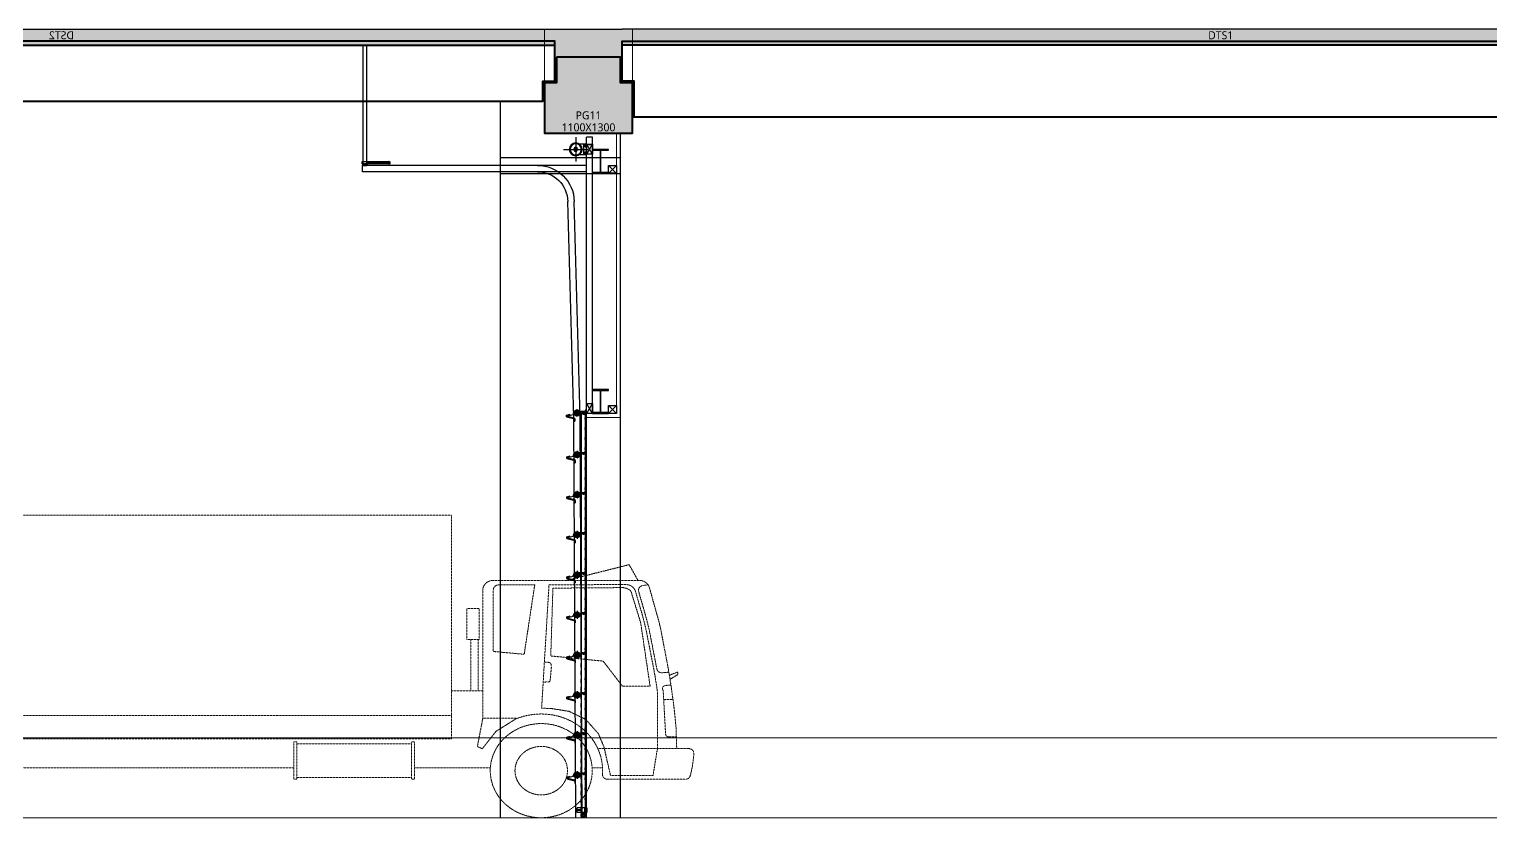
# Model space of a CAD drawing. Header units: millimetres. Extents: x 0 to 420000, y 0 to 297000.
# Drawn here: x 195125 to 213387, y 73450 to 83300 of the extents above; entities that cross this region are included whole.
import ezdxf
from ezdxf.enums import TextEntityAlignment as Align

# ---------------------------------------------------------------- set-up
doc = ezdxf.new("R2010")
doc.units = ezdxf.units.MM
for name, pattern in [('CEN', [62, 60, -1, 0, -1]), ('HID', [2, 1.1, -0.9]), ('HIDDEN', [0.375, 0.25, -0.125])]:
    doc.linetypes.add(name, pattern=pattern)
for name, color, linetype in [('0 그라스울패널', 7, 'Continuous'), ('0-xref', 7, 'Continuous'), ('1', 3, 'Continuous'), ('8', 8, 'Continuous'), ('A-CONC-SOLD', 253, 'CEN'), ('CEN', 1, 'CEN'), ('dim', 7, 'Continuous'), ('PANEL', 9, 'Continuous'), ('WID', 7, 'Continuous'), ('오버헤드 FR', 1, 'Continuous')]:
    doc.layers.add(name, color=color, linetype=linetype)
for name, color, linetype, lineweight in [('A-AXIS-LINE', 1, 'CEN', 15), ('A-CONC-LIN1', 2, 'Continuous', 40), ('A-CONC-LIN2', 7, 'Continuous', 25), ('A-ELEV-LIN2', 7, 'Continuous', 25), ('A-WAXM-PANL', 6, 'Continuous', 20), ('A-XXXX-FIN2', 6, 'Continuous', 20), ('A-XXXX-HATC', 8, 'Continuous', 18), ('A-XXXX-HID', 8, 'HIDDEN', 18), ('A-XXXX-STL', 3, 'Continuous', 25)]:
    doc.layers.add(name, color=color, linetype=linetype, lineweight=lineweight)
doc.layers.add('A-XXXX-NPLT', color=144, linetype='Continuous', lineweight=15, plot=False)
doc.styles.add('맑은고딕', font='')
doc.styles.get('맑은고딕').set_extended_font_data('Malgun Gothic')

# ---------------------------------------------------------------- blocks, each defined once
blk = doc.blocks.new('axis(211208)')
at = {"layer": 'A-AXIS-LINE', "ltscale": 1000}
for p, q in [((4631788.1, -391118.7), (4955413.1, -391118.7)), ((4631788.1, -392118.7), (4955413.1, -392118.7))]:
    blk.add_line(p, q, dxfattribs=at)
blk = doc.blocks.new('*X36')
at = {"color": 0}
for p, q in [((112, 375), (114, 377)), ((112, 375), (114, 377)), ((112, 375), (114, 377)), ((112, 375), (114, 377)), ((112, 375), (114, 377)), ((112, 376), (114, 377)), ((112, 376), (113, 377)), ((112, 376), (113, 377)), ((112, 376), (113, 377)), ((112, 376), (113, 377)), ((112, 376), (113, 377)), ((112, 377), (113, 377)), ((114, 375), (112, 377)), ((114, 375), (112, 377)), ((114, 375), (112, 376)), ((114, 375), (112, 376)), ((114, 375), (112, 376)), ((114, 375), (112, 376)), ((113, 375), (112, 376)), ((113, 375), (112, 376)), ((113, 375), (112, 375)), ((113, 375), (112, 375)), ((113, 375), (112, 375)), ((112, 375), (112, 375)), ((113, 375), (116, 377)), ((113, 375), (115, 377)), ((113, 375), (115, 377)), ((113, 375), (115, 377)), ((113, 375), (115, 377)), ((113, 375), (115, 377)), ((115, 375), (113, 377)), ((115, 375), (113, 377)), ((115, 375), (113, 377)), ((115, 375), (113, 377)), ((115, 375), (113, 377)), ((115, 375), (113, 377)), ((114, 375), (116, 377)), ((114, 375), (116, 377)), ((114, 375), (116, 377)), ((114, 375), (116, 377)), ((114, 375), (116, 377)), ((117, 375), (114, 377)), ((116, 375), (114, 377)), ((116, 375), (114, 377)), ((116, 375), (114, 377)), ((116, 375), (114, 377)), ((116, 375), (114, 377)), ((115, 375), (117, 377)), ((115, 375), (117, 377)), ((115, 375), (117, 377)), ((115, 375), (117, 377)), ((115, 375), (117, 377)), ((115, 375), (117, 377)), ((117, 375), (115, 377)), ((117, 375), (115, 377)), ((117, 375), (115, 377)), ((117, 375), (115, 377)), ((117, 375), (115, 377)), ((116, 375), (119, 377)), ((116, 375), (118, 377)), ((116, 375), (118, 377)), ((116, 375), (118, 377)), ((116, 375), (118, 377)), ((116, 375), (118, 377)), ((118, 375), (116, 377)), ((118, 375), (116, 377)), ((118, 375), (116, 377)), ((118, 375), (116, 377)), ((118, 375), (116, 377)), ((118, 375), (116, 377)), ((117, 375), (119, 377)), ((117, 375), (119, 377)), ((117, 375), (119, 377)), ((117, 375), (119, 377)), ((117, 375), (119, 377)), ((120, 375), (117, 377)), ((119, 375), (117, 377)), ((119, 375), (117, 377)), ((119, 375), (117, 377)), ((119, 375), (117, 377)), ((119, 375), (117, 377)), ((118, 375), (120, 377)), ((118, 375), (120, 377)), ((118, 375), (120, 377)), ((118, 375), (120, 377)), ((118, 375), (120, 377)), ((118, 375), (120, 377)), ((120, 375), (118, 377)), ((120, 375), (118, 377)), ((120, 375), (118, 377)), ((120, 375), (118, 377)), ((120, 375), (118, 377)), ((119, 375), (122, 377)), ((119, 375), (121, 377)), ((119, 375), (121, 377)), ((119, 375), (121, 377)), ((119, 375), (121, 377)), ((119, 375), (121, 377)), ((121, 375), (119, 377)), ((121, 375), (119, 377)), ((121, 375), (119, 377)), ((121, 375), (119, 377)), ((121, 375), (119, 377)), ((121, 375), (119, 377)), ((120, 375), (122, 377)), ((120, 375), (122, 377)), ((120, 375), (122, 377)), ((120, 375), (122, 377)), ((120, 375), (122, 377)), ((123, 375), (120, 377)), ((122, 375), (120, 377)), ((122, 375), (120, 377)), ((122, 375), (120, 377)), ((122, 375), (120, 377)), ((122, 375), (120, 377)), ((121, 375), (123, 377)), ((121, 375), (123, 377)), ((121, 375), (123, 377)), ((121, 375), (123, 377)), ((121, 375), (123, 377)), ((121, 375), (123, 377)), ((123, 375), (121, 377)), ((123, 375), (121, 377)), ((123, 375), (121, 377)), ((123, 375), (121, 377)), ((123, 375), (121, 377)), ((122, 375), (125, 377)), ((122, 375), (124, 377)), ((122, 375), (124, 377)), ((122, 375), (124, 377)), ((122, 375), (124, 377)), ((122, 375), (124, 377)), ((124, 375), (122, 377)), ((124, 375), (122, 377)), ((124, 375), (122, 377)), ((124, 375), (122, 377)), ((124, 375), (122, 377)), ((124, 375), (122, 377)), ((123, 375), (125, 377)), ((123, 375), (125, 377)), ((123, 375), (125, 377)), ((123, 375), (125, 377)), ((123, 375), (125, 377)), ((126, 375), (123, 377)), ((125, 375), (123, 377)), ((125, 375), (123, 377)), ((125, 375), (123, 377)), ((125, 375), (123, 377)), ((125, 375), (123, 377)), ((124, 375), (126, 377)), ((124, 375), (126, 377)), ((124, 375), (126, 377)), ((124, 375), (126, 377)), ((124, 375), (126, 377)), ((124, 375), (126, 377)), ((126, 375), (124, 377)), ((126, 375), (124, 377)), ((126, 375), (124, 377)), ((126, 375), (124, 377)), ((126, 375), (124, 377)), ((125, 375), (127, 377)), ((125, 375), (127, 377)), ((125, 375), (127, 377)), ((125, 375), (127, 377)), ((125, 375), (127, 377)), ((125, 375), (128, 377)), ((127, 375), (125, 377)), ((127, 375), (125, 377)), ((127, 375), (125, 377)), ((127, 375), (125, 377)), ((127, 375), (125, 377)), ((127, 375), (125, 377)), ((126, 375), (128, 377)), ((126, 375), (128, 377)), ((126, 375), (128, 377)), ((126, 375), (128, 377)), ((126, 375), (128, 377)), ((128, 375), (126, 377)), ((128, 375), (126, 377)), ((128, 375), (126, 377)), ((128, 375), (126, 377)), ((128, 375), (126, 377)), ((129, 375), (126, 377)), ((127, 375), (129, 377)), ((127, 375), (129, 377)), ((127, 375), (129, 377)), ((127, 375), (129, 377)), ((127, 375), (129, 377)), ((127, 375), (129, 377)), ((129, 375), (127, 377)), ((129, 375), (127, 377)), ((129, 375), (127, 377)), ((129, 375), (127, 377)), ((129, 375), (127, 377)), ((128, 375), (130, 377)), ((128, 375), (130, 377)), ((128, 375), (130, 377)), ((128, 375), (130, 377)), ((128, 375), (130, 377)), ((130, 375), (128, 377)), ((130, 375), (128, 377)), ((130, 375), (128, 377)), ((130, 375), (128, 377)), ((130, 375), (128, 377)), ((130, 375), (128, 377)), ((129, 375), (131, 377)), ((129, 375), (131, 377)), ((129, 375), (131, 377)), ((129, 375), (131, 377)), ((129, 375), (131, 377)), ((129, 375), (131, 377)), ((131, 375), (129, 377)), ((131, 375), (129, 377)), ((131, 375), (129, 377)), ((131, 375), (129, 377)), ((131, 375), (129, 377)), ((132, 375), (129, 377)), ((130, 375), (132, 377)), ((130, 375), (132, 377)), ((130, 375), (132, 377)), ((130, 375), (132, 377)), ((130, 375), (132, 377)), ((130, 375), (132, 377)), ((132, 375), (130, 377)), ((132, 375), (130, 377)), ((132, 375), (130, 377)), ((132, 375), (130, 377)), ((132, 375), (130, 377)), ((131, 375), (133, 377)), ((131, 375), (133, 377)), ((131, 375), (133, 377)), ((131, 375), (133, 377)), ((131, 375), (133, 377)), ((133, 375), (131, 377)), ((133, 375), (131, 377)), ((133, 375), (131, 377)), ((133, 375), (131, 377)), ((133, 375), (131, 377)), ((133, 375), (131, 377)), ((132, 375), (134, 377)), ((132, 375), (134, 377)), ((132, 375), (134, 377)), ((132, 375), (134, 377)), ((132, 375), (134, 377)), ((132, 375), (134, 377)), ((134, 375), (132, 377)), ((134, 375), (132, 377)), ((134, 375), (132, 377)), ((134, 375), (132, 377)), ((134, 375), (132, 377)), ((135, 375), (132, 377)), ((133, 375), (135, 377)), ((133, 375), (135, 377)), ((133, 375), (135, 377)), ((133, 375), (135, 377)), ((133, 375), (135, 377)), ((133, 375), (135, 377)), ((135, 375), (133, 377)), ((135, 375), (133, 377)), ((135, 375), (133, 377)), ((135, 375), (133, 377)), ((135, 375), (133, 377)), ((134, 375), (136, 377)), ((134, 375), (136, 377)), ((134, 375), (136, 377)), ((134, 375), (136, 377)), ((134, 375), (136, 377)), ((136, 375), (134, 377)), ((136, 375), (134, 377)), ((136, 375), (134, 377)), ((136, 375), (134, 377)), ((136, 375), (134, 377)), ((136, 375), (134, 377)), ((135, 375), (137, 377)), ((135, 375), (137, 377)), ((135, 375), (137, 377)), ((135, 375), (137, 377)), ((137, 375), (135, 377)), ((137, 375), (135, 377)), ((137, 375), (135, 377)), ((137, 375), (135, 377)), ((137, 375), (135, 377)), ((137, 375), (135, 377)), ((135, 375), (137, 376)), ((135, 375), (137, 376)), ((137, 376), (136, 377)), ((137, 376), (136, 377)), ((137, 376), (136, 377)), ((137, 376), (136, 377)), ((137, 376), (136, 377)), ((136, 375), (137, 376)), ((136, 375), (137, 376)), ((136, 375), (137, 376)), ((136, 375), (137, 376)), ((136, 375), (137, 375)), ((136, 375), (137, 375)), ((137, 376), (137, 377)), ((137, 377), (137, 377)), ((137, 375), (137, 375)), ((137, 375), (137, 375))]:
    blk.add_line(p, q, dxfattribs=at)
blk = doc.blocks.new('*X35')
at = {"color": 0}
for p, q in [((587, 375), (589, 377)), ((587, 375), (589, 377)), ((587, 375), (589, 377)), ((587, 375), (589, 377)), ((587, 375), (589, 377)), ((587, 375), (588, 377)), ((587, 375), (588, 377)), ((587, 376), (588, 377)), ((587, 376), (588, 377)), ((587, 376), (588, 377)), ((587, 376), (588, 377)), ((587, 376), (587, 377)), ((587, 377), (587, 377)), ((587, 377), (587, 377)), ((589, 375), (587, 377)), ((589, 375), (587, 377)), ((589, 375), (587, 377)), ((589, 375), (587, 377)), ((589, 375), (587, 377)), ((589, 375), (587, 376)), ((588, 375), (587, 376)), ((588, 375), (587, 376)), ((588, 375), (587, 376)), ((588, 375), (587, 376)), ((588, 375), (587, 375)), ((587, 375), (587, 375)), ((587, 375), (587, 375)), ((587, 375), (587, 375)), ((587, 375), (587, 375)), ((588, 375), (591, 377)), ((588, 375), (590, 377)), ((588, 375), (590, 377)), ((588, 375), (590, 377)), ((588, 375), (590, 377)), ((588, 375), (590, 377)), ((590, 375), (588, 377)), ((590, 375), (588, 377)), ((590, 375), (588, 377)), ((590, 375), (588, 377)), ((590, 375), (588, 377)), ((590, 375), (588, 377)), ((589, 375), (591, 377)), ((589, 375), (591, 377)), ((589, 375), (591, 377)), ((589, 375), (591, 377)), ((589, 375), (591, 377)), ((592, 375), (589, 377)), ((591, 375), (589, 377)), ((591, 375), (589, 377)), ((591, 375), (589, 377)), ((591, 375), (589, 377)), ((591, 375), (589, 377)), ((590, 375), (592, 377)), ((590, 375), (592, 377)), ((590, 375), (592, 377)), ((590, 375), (592, 377)), ((590, 375), (592, 377)), ((590, 375), (592, 377)), ((592, 375), (590, 377)), ((592, 375), (590, 377)), ((592, 375), (590, 377)), ((592, 375), (590, 377)), ((592, 375), (590, 377)), ((591, 375), (594, 377)), ((591, 375), (593, 377)), ((591, 375), (593, 377)), ((591, 375), (593, 377)), ((591, 375), (593, 377)), ((591, 375), (593, 377)), ((593, 375), (591, 377)), ((593, 375), (591, 377)), ((593, 375), (591, 377)), ((593, 375), (591, 377)), ((593, 375), (591, 377)), ((593, 375), (591, 377)), ((592, 375), (594, 377)), ((592, 375), (594, 377)), ((592, 375), (594, 377)), ((592, 375), (594, 377)), ((592, 375), (594, 377)), ((595, 375), (592, 377)), ((594, 375), (592, 377)), ((594, 375), (592, 377)), ((594, 375), (592, 377)), ((594, 375), (592, 377)), ((594, 375), (592, 377)), ((593, 375), (595, 377)), ((593, 375), (595, 377)), ((593, 375), (595, 377)), ((593, 375), (595, 377)), ((593, 375), (595, 377)), ((593, 375), (595, 377)), ((595, 375), (593, 377)), ((595, 375), (593, 377)), ((595, 375), (593, 377)), ((595, 375), (593, 377)), ((595, 375), (593, 377)), ((594, 375), (597, 377)), ((594, 375), (596, 377)), ((594, 375), (596, 377)), ((594, 375), (596, 377)), ((594, 375), (596, 377)), ((594, 375), (596, 377)), ((596, 375), (594, 377)), ((596, 375), (594, 377)), ((596, 375), (594, 377)), ((596, 375), (594, 377)), ((596, 375), (594, 377)), ((596, 375), (594, 377)), ((595, 375), (597, 377)), ((595, 375), (597, 377)), ((595, 375), (597, 377)), ((595, 375), (597, 377)), ((595, 375), (597, 377)), ((598, 375), (595, 377)), ((597, 375), (595, 377)), ((597, 375), (595, 377)), ((597, 375), (595, 377)), ((597, 375), (595, 377)), ((597, 375), (595, 377)), ((596, 375), (598, 377)), ((596, 375), (598, 377)), ((596, 375), (598, 377)), ((596, 375), (598, 377)), ((596, 375), (598, 377)), ((596, 375), (598, 377)), ((598, 375), (596, 377)), ((598, 375), (596, 377)), ((598, 375), (596, 377)), ((598, 375), (596, 377)), ((598, 375), (596, 377)), ((597, 375), (600, 377)), ((597, 375), (599, 377)), ((597, 375), (599, 377)), ((597, 375), (599, 377)), ((597, 375), (599, 377)), ((597, 375), (599, 377)), ((599, 375), (597, 377)), ((599, 375), (597, 377)), ((599, 375), (597, 377)), ((599, 375), (597, 377)), ((599, 375), (597, 377)), ((599, 375), (597, 377)), ((598, 375), (600, 377)), ((598, 375), (600, 377)), ((598, 375), (600, 377)), ((598, 375), (600, 377)), ((598, 375), (600, 377)), ((600, 375), (598, 377)), ((600, 375), (598, 377)), ((600, 375), (598, 377)), ((600, 375), (598, 377)), ((600, 375), (598, 377)), ((601, 375), (598, 377)), ((599, 375), (601, 377)), ((599, 375), (601, 377)), ((599, 375), (601, 377)), ((599, 375), (601, 377)), ((599, 375), (601, 377)), ((599, 375), (601, 377)), ((601, 375), (599, 377)), ((601, 375), (599, 377)), ((601, 375), (599, 377)), ((601, 375), (599, 377)), ((601, 375), (599, 377)), ((600, 375), (602, 377)), ((600, 375), (602, 377)), ((600, 375), (602, 377)), ((600, 375), (602, 377)), ((600, 375), (602, 377)), ((600, 375), (603, 377)), ((602, 375), (600, 377)), ((602, 375), (600, 377)), ((602, 375), (600, 377)), ((602, 375), (600, 377)), ((602, 375), (600, 377)), ((602, 375), (600, 377)), ((601, 375), (603, 377)), ((601, 375), (603, 377)), ((601, 375), (603, 377)), ((601, 375), (603, 377)), ((601, 375), (603, 377)), ((603, 375), (601, 377)), ((603, 375), (601, 377)), ((603, 375), (601, 377)), ((603, 375), (601, 377)), ((603, 375), (601, 377)), ((604, 375), (601, 377)), ((602, 375), (604, 377)), ((602, 375), (604, 377)), ((602, 375), (604, 377)), ((602, 375), (604, 377)), ((602, 375), (604, 377)), ((602, 375), (604, 377)), ((604, 375), (602, 377)), ((604, 375), (602, 377)), ((604, 375), (602, 377)), ((604, 375), (602, 377)), ((604, 375), (602, 377)), ((603, 375), (605, 377)), ((603, 375), (605, 377)), ((603, 375), (605, 377)), ((603, 375), (605, 377)), ((603, 375), (605, 377)), ((605, 375), (603, 377)), ((605, 375), (603, 377)), ((605, 375), (603, 377)), ((605, 375), (603, 377)), ((605, 375), (603, 377)), ((605, 375), (603, 377)), ((604, 375), (606, 377)), ((604, 375), (606, 377)), ((604, 375), (606, 377)), ((604, 375), (606, 377)), ((604, 375), (606, 377)), ((604, 375), (606, 377)), ((606, 375), (604, 377)), ((606, 375), (604, 377)), ((606, 375), (604, 377)), ((606, 375), (604, 377)), ((606, 375), (604, 377)), ((607, 375), (604, 377)), ((605, 375), (607, 377)), ((605, 375), (607, 377)), ((605, 375), (607, 377)), ((605, 375), (607, 377)), ((605, 375), (607, 377)), ((605, 375), (607, 377)), ((607, 375), (605, 377)), ((607, 375), (605, 377)), ((607, 375), (605, 377)), ((607, 375), (605, 377)), ((607, 375), (605, 377)), ((606, 375), (608, 377)), ((606, 375), (608, 377)), ((606, 375), (608, 377)), ((606, 375), (608, 377)), ((606, 375), (608, 377)), ((608, 375), (606, 377)), ((608, 375), (606, 377)), ((608, 375), (606, 377)), ((608, 375), (606, 377)), ((608, 375), (606, 377)), ((608, 375), (606, 377)), ((607, 375), (609, 377)), ((607, 375), (609, 377)), ((607, 375), (609, 377)), ((607, 375), (609, 377)), ((607, 375), (609, 377)), ((607, 375), (609, 377)), ((609, 375), (607, 377)), ((609, 375), (607, 377)), ((609, 375), (607, 377)), ((609, 375), (607, 377)), ((609, 375), (607, 377)), ((610, 375), (607, 377)), ((608, 375), (610, 377)), ((608, 375), (610, 377)), ((608, 375), (610, 377)), ((608, 375), (610, 377)), ((608, 375), (610, 377)), ((608, 375), (610, 377)), ((610, 375), (608, 377)), ((610, 375), (608, 377)), ((610, 375), (608, 377)), ((610, 375), (608, 377)), ((610, 375), (608, 377)), ((609, 375), (611, 377)), ((609, 375), (611, 377)), ((609, 375), (611, 377)), ((609, 375), (611, 377)), ((611, 375), (609, 377)), ((611, 375), (609, 377)), ((611, 375), (609, 377)), ((611, 375), (609, 377)), ((611, 375), (609, 377)), ((611, 375), (609, 377)), ((610, 375), (611, 377)), ((611, 375), (610, 377)), ((611, 375), (610, 377)), ((611, 375), (610, 377)), ((611, 376), (610, 377)), ((611, 376), (610, 377)), ((611, 376), (610, 377)), ((610, 375), (611, 376)), ((610, 375), (611, 376)), ((610, 375), (611, 376)), ((610, 375), (611, 376)), ((610, 375), (611, 376)), ((611, 376), (611, 377)), ((611, 376), (611, 377)), ((611, 376), (611, 377)), ((611, 377), (611, 377)), ((611, 375), (611, 376)), ((611, 375), (611, 375)), ((611, 375), (611, 375)), ((611, 375), (611, 375)), ((611, 375), (611, 375))]:
    blk.add_line(p, q, dxfattribs=at)
blk = doc.blocks.new('OHD-550-S')
at = {"layer": 'A-XXXX-HATC'}
h = blk.add_hatch(dxfattribs=at)
h.set_pattern_fill('ANSI37', color=256, scale=0.1)
h.paths.add_polyline_path([(-8, -10), (-7, -10), (-7, -10, -0.183952), (-18, -10), (-18, -10), (-18, -10), (-18, 0), (-18, 0, -0.183952), (-7, 0), (-8, 0)])
h.paths.add_polyline_path([(-10, -4), (-10, -1, 0.353166), (-10, -1, 0.106822), (-16, -1, 0.353165), (-16, -1), (-16, -4, 0.414214), (-16, -4), (-10, -4, 0.414214)], flags=16)
h.paths.add_polyline_path([(-10, -6), (-16, -6, 0.414214), (-16, -6), (-16, -9, 0.353167), (-16, -9, 0.106822), (-10, -9, 0.353167), (-10, -9), (-10, -6, 0.414214)], flags=16)
h = blk.add_hatch(dxfattribs=at)
h.set_pattern_fill('ANSI37', color=256, scale=0.1)
h.paths.add_polyline_path([(-8, -500), (-7, -500, -0.183952), (-18, -500), (-18, -500), (-18, -490), (-18, -490), (-18, -490, -0.183952), (-7, -490), (-7, -490), (-8, -490)])
h.paths.add_polyline_path([(-10, -496, 0.414214), (-10, -496), (-16, -496, 0.414214), (-16, -496), (-16, -499, 0.353166), (-16, -499, 0.106822), (-10, -499, 0.353167), (-10, -499)], flags=16)
h.paths.add_polyline_path([(-10, -494), (-10, -491, 0.353166), (-10, -491, 0.106822), (-16, -491, 0.353167), (-16, -491), (-16, -494, 0.414214), (-16, -494), (-10, -494, 0.414214)], flags=16)
h = blk.add_hatch(dxfattribs=at)
h.set_pattern_fill('ANSI37', color=256, scale=0.1)
h.paths.add_polyline_path([(-4, -491), (-4, -491), (2, -491, -0.151824), (3, -493, -0.386669), (3, -496, -0.178134), (1, -496, -0.298755), (1, -492, 0.584984), (1, -492), (-2, -492, 0.709673), (-2, -492, -1.396457), (-7, -494), (-7, -494, -0.389014)])
h.paths.add_polyline_path([(2, -496, -0.329487), (2, -492, -0.09197), (3, -493, -0.386814), (2, -496, -0.102245)], flags=16)
for p, q in [((-30, 0), (-30, -51)), ((-30, 0), (-18, 0)), ((-18, -10), (-18, 0)), ((-8, -10), (-8, 0)), ((-8, 0), (2, 0)), ((4, 10), (2, 0)), ((5, 10), (3, -1)), ((4, 10), (20, 10)), ((5, 10), (20, 10)), ((20, 10), (20, -17)), ((20, 10), (20, -17)), ((-30, -51), (-27, -53)), ((-30, -74), (-27, -72)), ((-30, -74), (-30, -176)), ((-30, -176), (-27, -178)), ((-29, -1), (-29, -50)), ((-29, -1), (-18, -1)), ((-29, -50), (-27, -52)), ((-29, -75), (-27, -72)), ((-29, -75), (-29, -175)), ((-29, -175), (-27, -178)), ((-27, -52), (-27, -72)), ((-27, -53), (-27, -72)), ((-27, -178), (-27, -198)), ((-27, -178), (-27, -197)), ((-18, -1), (-18, -10)), ((-18, -10), (-18, -10)), ((-8, -10), (-3, -10)), ((-7, -1), (3, -1)), ((-7, -1), (-7, -10)), ((-7, -10), (-3, -10)), ((-3, -10), (-3, -10)), ((20, -17), (18, -20)), ((18, -64), (18, -20)), ((20, -67), (18, -64)), ((20, -116), (18, -119)), ((18, -119), (18, -163)), ((20, -166), (18, -163)), ((20, -18), (19, -21)), ((19, -21), (19, -63)), ((20, -67), (19, -63)), ((20, -116), (19, -120)), ((19, -162), (19, -120)), ((20, -166), (19, -162)), ((20, -67), (20, -116)), ((20, -67), (20, -116)), ((20, -166), (20, -215)), ((20, -166), (20, -215)), ((-30, -199), (-27, -197)), ((-30, -199), (-30, -301)), ((-30, -301), (-27, -303)), ((-30, -324), (-27, -322)), ((-30, -324), (-30, -426)), ((-29, -200), (-27, -198)), ((-29, -200), (-29, -300)), ((-29, -300), (-27, -302)), ((-29, -325), (-27, -322)), ((-29, -325), (-29, -425)), ((-27, -302), (-27, -322)), ((-27, -303), (-27, -322)), ((20, -215), (18, -218)), ((18, -218), (18, -262)), ((20, -265), (18, -262)), ((20, -314), (18, -317)), ((18, -317), (18, -361)), ((20, -364), (18, -361)), ((20, -215), (19, -219)), ((19, -261), (19, -219)), ((20, -265), (19, -261)), ((20, -314), (19, -318)), ((19, -360), (19, -318)), ((20, -364), (19, -360)), ((20, -265), (20, -314)), ((20, -265), (20, -314)), ((20, -364), (20, -413)), ((20, -364), (20, -413)), ((-30, -426), (-27, -428)), ((-30, -449), (-27, -447)), ((-30, -449), (-30, -500)), ((-30, -500), (-30, -469)), ((-18, -500), (-30, -500)), ((-29, -425), (-27, -428)), ((-29, -450), (-27, -448)), ((-29, -450), (-29, -500)), ((-18, -500), (-29, -500)), ((-27, -428), (-27, -448)), ((-27, -428), (-27, -447)), ((-18, -490), (-18, -500)), ((-18, -500), (-18, -490)), ((-18, -490), (-18, -490)), ((-18, -500), (-18, -500)), ((-8, -500), (-8, -490)), ((-8, -490), (1, -490)), ((-8, -500), (-1, -500)), ((-7, -500), (-7, -490)), ((-7, -490), (1, -490)), ((-7, -500), (-2, -500)), ((-2, -496), (-2, -496)), ((1, -490), (2, -489)), ((1, -490), (2, -490)), ((20, -489), (2, -489)), ((20, -490), (2, -490)), ((20, -413), (18, -416)), ((18, -416), (18, -460)), ((20, -463), (18, -460)), ((20, -413), (19, -417)), ((19, -459), (19, -417)), ((20, -463), (19, -459)), ((20, -489), (20, -463)), ((20, -490), (20, -463))]:
    blk.add_line(p, q)
blk.add_lwpolyline([(0, -495, -0.221108), (-1, -498, -0.414214), (-2, -500)], format="xyb")
for centre, radius, start, end in [((0, -497), 1.9, 112.645, 142.9468), ((1, -498), 3.6, 115.3904, 141.0103), ((0, -495), 0.4, 42.9763, 132.7516), ((-1, -495), 0.25, 22.5673, 154.4616), ((-1, -499), 1, 270, 0), ((-5, -497), 5.15, 334.0173, 25.3584)]:
    blk.add_arc(centre, radius, start, end)
at = {"layer": 'WID'}
for p, q in [((18, 10), (18, -15)), ((-18, -10), (-18, -10)), ((-7, -10), (-7, -10)), ((18, -15), (20, -15)), ((-18, -490), (-18, -490)), ((-7, -490), (-7, -490)), ((-4, -491), (2, -491)), ((-4, -491), (-4, -491)), ((-2, -492), (1, -492)), ((18, -489), (18, -464)), ((18, -464), (20, -464))]:
    blk.add_line(p, q, dxfattribs=at)
for points in [[(-10, -4, 0.414214), (-10, -4), (-10, -1, 0.353163), (-10, -1, 0.106823), (-16, -1, 0.353163), (-16, -1), (-16, -4, 0.414214), (-16, -4)], [(-10, -9, 0.353163), (-10, -9), (-10, -6, 0.414214), (-10, -6), (-16, -6, 0.414214), (-16, -6), (-16, -9, 0.353163), (-16, -9, 0.106823)], [(-10, -491, -0.353163), (-10, -491), (-10, -494, -0.414214), (-10, -494), (-16, -494, -0.414214), (-16, -494), (-16, -491, -0.353163), (-16, -491, -0.106823)], [(-10, -496, -0.414214), (-10, -496), (-10, -499, -0.353163), (-10, -499, -0.106823), (-16, -499, -0.353163), (-16, -499), (-16, -496, -0.414214), (-16, -496)]]:
    blk.add_lwpolyline(points, format="xyb", close=True, dxfattribs=at)
blk.add_lwpolyline([(2, -491, -0.151824), (3, -493, -0.386669), (3, -496, -0.178134), (1, -496, -0.300876), (1, -492)], format="xyb", dxfattribs=at)
for centre, radius, start, end in [((-13, -14), 15.5, 69.1537, 110.8463), ((-13, 4), 15.5, 249.1537, 290.8463), ((-13, -504), 15.5, 69.1537, 110.8463), ((-13, -486), 15.5, 249.1537, 290.8463), ((-4, -494), 2.9, 90.5168, 42.0944), ((-2, -492), 0.1, 90, 221.1373), ((1, -492), 0.25, 335.1637, 90), ((4, -494), 3.11, 143.5272, 216.4728), ((0, -495), 3.6, 43.4913, 62.1162), ((1, -494), 2.14, 315.6901, 44.3099), ((2, -494), 2.3, 258.3241, 281.6759)]:
    blk.add_arc(centre, radius, start, end, dxfattribs=at)
at = {"layer": 'A-XXXX-HATC', "extrusion": (0, 0, -1), "zscale": -1, "rotation": 270}
for name in ['*X36', '*X35']:
    blk.add_blockref(name, (-394, 122), dxfattribs=at)
blk = doc.blocks.new('STOPER')
h = blk.add_hatch()
h.set_pattern_fill('ANSI32', color=4, scale=30, style=0)
h.set_pattern_definition([(45, (-19512.494, -16373.529), (-7.9549513, 7.9549513), []), (45, (-19507.191, -16373.529), (-7.9549513, 7.9549513), [])])
h.paths.add_polyline_path([(-379, 60), (-379, 30), (0, 30), (0, 60)])
for p, q in [((-400, 58), (-400, 32)), ((-390, 68), (-379, 68)), ((-390, 22), (-379, 22)), ((-385, 68), (-385, 22)), ((-385, 60), (-385, 30)), ((-379, 68), (-379, 22)), ((-379, 60), (0, 60)), ((-379, 30), (0, 30)), ((0, 65), (0, 0)), ((0, 65), (5, 65)), ((0, 5), (90, 5)), ((5, 65), (5, 5)), ((5, 60), (85, 60)), ((5, 30), (85, 30)), ((85, 65), (85, 5)), ((85, 65), (90, 65)), ((90, 65), (90, 0)), ((90, 60), (100, 60)), ((90, 30), (100, 30)), ((100, 60), (100, 30)), ((0, 0), (90, 0))]:
    blk.add_line(p, q)
for centre, start, end in [((-390, 58), 90, 180), ((-390, 32), 180, 270)]:
    blk.add_arc(centre, 10, start, end)
blk = doc.blocks.new('11')
for p, q in [((5130, -25176), (5159, -25168)), ((5140, -25181), (5195, -25167)), ((5140, -25181), (5195, -25167)), ((5181, -25163), (5195, -25159)), ((5181, -25163), (5195, -25159)), ((5195, -25159), (5197, -25159)), ((5195, -25159), (5197, -25159)), ((5196, -25161), (5199, -25160)), ((5196, -25161), (5199, -25160)), ((5130, -25190), (5130, -25176)), ((5130, -25176), (5139, -25181)), ((5130, -25190), (5130, -25176)), ((5130, -25176), (5139, -25181)), ((5130, -25190), (5139, -25185)), ((5130, -25190), (5139, -25185)), ((5130, -25190), (5197, -25207)), ((5130, -25190), (5197, -25207)), ((5131, -25176), (5139, -25181)), ((5131, -25176), (5139, -25181)), ((5131, -25190), (5139, -25185)), ((5131, -25190), (5139, -25185)), ((5139, -25184), (5139, -25182)), ((5139, -25184), (5139, -25182)), ((5140, -25185), (5195, -25199)), ((5140, -25185), (5195, -25199)), ((5196, -25205), (5199, -25206)), ((5196, -25205), (5199, -25206))]:
    blk.add_line(p, q)
at = {"color": 7}
for p, q in [((5196, -25167), (5196, -25159)), ((5196, -25167), (5196, -25159)), ((5197, -25159), (5197, -25142)), ((5197, -25159), (5197, -25142)), ((5199, -25160), (5199, -25142)), ((5199, -25160), (5199, -25142)), ((5196, -25199), (5196, -25207)), ((5196, -25199), (5196, -25207)), ((5197, -25207), (5197, -25225)), ((5197, -25207), (5197, -25225)), ((5199, -25206), (5199, -25225)), ((5199, -25206), (5199, -25225))]:
    blk.add_line(p, q, dxfattribs=at)
at = {"color": 7, "linetype": 'CEN'}
for p, q in [((5197, -25142), (5199, -25142)), ((5197, -25142), (5199, -25142)), ((5197, -25225), (5199, -25225)), ((5197, -25225), (5199, -25225))]:
    blk.add_line(p, q, dxfattribs=at)
for centre, radius, start, end in [((5195, -25167), 0.429, 284.3728, 0), ((5195, -25167), 0.429, 284.3728, 0), ((5199, -25160), 0.429, 284.3728, 0), ((5199, -25160), 0.429, 284.3728, 0), ((5140, -25181), 0.858, 236.0662, 284.3728), ((5138, -25182), 0.858, 0, 56.0662), ((5140, -25181), 0.858, 236.0662, 284.3728), ((5138, -25182), 0.858, 0, 56.0662), ((5138, -25184), 0.858, 303.9338, 0), ((5195, -25199), 0.429, 0, 75.6272), ((5195, -25199), 0.429, 0, 75.6272), ((5199, -25206), 0.429, 0, 75.6272), ((5199, -25206), 0.429, 0, 75.6272)]:
    blk.add_arc(centre, radius, start, end)
at = {"color": 7}
for centre, start, end in [((5197, -25142), 90, 180), ((5197, -25142), 90, 180), ((5199, -25142), 0, 90), ((5199, -25142), 0, 90), ((5197, -25225), 180, 270), ((5197, -25225), 180, 270), ((5199, -25225), 270, 0), ((5199, -25225), 270, 0)]:
    blk.add_arc(centre, 0.429, start, end, dxfattribs=at)
blk = doc.blocks.new('roll')
at = {"color": 1}
for p, q in [((-13, 0), (13, 0)), ((-13, 0), (13, 0)), ((0, -14), (0, 15)), ((0, -14), (0, 15)), ((17, 14), (17, -18)), ((17, 14), (17, -18))]:
    blk.add_line(p, q, dxfattribs=at)
for p, q in [((8, -4), (28, 1)), ((8, -4), (28, 1)), ((9, -2), (26, 2)), ((9, -2), (26, 2)), ((25, 0), (27, 5)), ((25, 0), (27, 5)), ((27, 5), (28, 5)), ((27, 5), (28, 5)), ((28, 1), (28, 5)), ((28, 1), (28, 5)), ((-21, -14), (8, -6)), ((0, -5), (8, -4)), ((0, -5), (8, -4)), ((5, -3), (7, -3)), ((5, -3), (7, -3)), ((7, -4), (8, -4)), ((7, -4), (8, -4)), ((8, -14), (29, -8)), ((8, -14), (29, -8)), ((9, -4), (9, -2)), ((9, -4), (9, -2)), ((13, -15), (21, -13)), ((13, -13), (13, -15)), ((13, -15), (21, -13)), ((13, -13), (13, -15)), ((21, -11), (21, -13)), ((21, -11), (21, -13))]:
    blk.add_line(p, q)
at = {"color": 7}
for p, q in [((29, -8), (29, 1)), ((29, -8), (29, 1)), ((8, -13), (8, -4)), ((8, -13), (8, -4))]:
    blk.add_line(p, q, dxfattribs=at)
at = {"color": 1, "linetype": 'HID'}
for p, q in [((13, -13), (13, -3)), ((13, -13), (13, -3)), ((21, -11), (21, -1)), ((21, -11), (21, -1))]:
    blk.add_line(p, q, dxfattribs=at)
at = {"color": 2}
for p, q in [((13, -13), (21, -11)), ((13, -13), (21, -11)), ((21, -12), (13, -13)), ((13, -14), (21, -12)), ((21, -12), (13, -14)), ((13, -14), (21, -12)), ((21, -12), (13, -13)), ((13, -14), (21, -12)), ((21, -12), (13, -14)), ((13, -14), (21, -12)), ((21, -13), (13, -14)), ((13, -15), (21, -13)), ((21, -13), (13, -14)), ((13, -15), (21, -13))]:
    blk.add_line(p, q, dxfattribs=at)
at = {"color": 7}
for radius in [25.1, 20.8]:
    blk.add_circle((0, 0), radius, dxfattribs=at)
at = {"color": 4}
for radius in [13.9, 12.3, 10.1]:
    blk.add_circle((0, 0), radius, dxfattribs=at)
at = {"color": 6}
blk.add_circle((0, 0), 9.46, dxfattribs=at)
for radius in [4.65, 4.22]:
    blk.add_circle((0, 0), radius)
for centre, radius, start, end in [((0, 0), 7.95, 340.8102, 284.4178), ((0, 0), 7.95, 340.8102, 284.4178), ((0, 0), 5.36, 330.9972, 287.7667), ((0, 0), 5.36, 330.9972, 287.7667), ((20, -10), 13.9, 65.9115, 142.8341), ((20, -10), 13.9, 65.9115, 142.8341), ((27, 5), 0.429, 104.3728, 156.8165), ((27, 5), 0.429, 104.3728, 156.8165), ((28, 5), 0.429, 1.2762, 104.3728), ((28, 5), 0.429, 1.2762, 104.3728), ((29, 1), 0.429, 0, 104.3728), ((29, 1), 0.429, 0, 104.3728), ((-13, -22), 0.858, 303.9338, 0), ((-12, -24), 0.858, 75.6272, 123.9338), ((-12, -24), 0.858, 75.6272, 123.9338), ((8, -13), 0.429, 180, 284.3728), ((8, -13), 0.429, 180, 284.3728), ((13, -15), 0.429, 180, 284.3728), ((13, -15), 0.429, 180, 284.3728), ((20, -13), 0.429, 284.3728, 0), ((20, -13), 0.429, 284.3728, 0), ((29, -8), 0.429, 284.3728, 0), ((29, -8), 0.429, 284.3728, 0)]:
    blk.add_arc(centre, radius, start, end)
at = {"layer": 'CEN'}
for p, q in [((32, 0), (-32, 0)), ((0, 32), (0, -32))]:
    blk.add_line(p, q, dxfattribs=at)
blk = doc.blocks.new('ohd-2')
at = {"ltscale": 0.002}
h = blk.add_hatch(dxfattribs=at)
h.set_pattern_fill('NET3', color=256, scale=0.3)
h.set_pattern_definition([(0, (-21233041.9943, 50837933.00515), (0, 0.9525), []), (60, (-21233041.9943, 50837933.00515), (-0.824889197105, 0.47625), []), (120, (-21233041.9943, 50837933.00515), (-0.824889197105, -0.47625), [])])
edge = h.paths.add_edge_path()
edge.add_arc((204, 28), 62.1, 350.4373, 374.702, ccw=False)
edge.add_arc((245, 21), 20.3, 260.3533, 350.7502, ccw=False)
edge.add_arc((238, 21), 20.3, 189.2498, 279.6467, ccw=False)
edge.add_arc((280, 28), 62.1, 165.298, 189.5627, ccw=False)
edge.add_arc((220, 45), 1.97, -70.7604, 250.7604, ccw=False)
edge.add_arc((281, 28), 62.1, 525.298, 549.5627)
edge.add_arc((238, 20), 18.2, 187.1707, 283.0546)
edge.add_arc((246, 20), 18.2, 256.9454, 352.8293)
edge.add_arc((203, 28), 62.1, 350.4373, 374.702)
edge.add_arc((263, 45), 1.97, -70.7665, 250.7665, ccw=False)
for points in [[(223, 9, 1), (221, 9, 1)], [(231, 2, 1), (229, 2, 1)], [(243, 1, 1), (241, 1, 1)], [(255, 2, 1), (253, 2, 1)], [(263, 9, 1), (261, 9, 1)]]:
    blk.add_hatch(color=256).paths.add_polyline_path(points)
h = blk.add_hatch(color=256)
h.paths.add_polyline_path([(248, 38, -0.243804), (248, 37, -1), (245, 37, -0.483525), (247, 39, 0.537661), (227, 25, 1), (256, 25, 0.289805)])
h.paths.add_polyline_path([(253, 25, -1), (230, 25, -1)], flags=16)
at = {"ltscale": 0.3}
h = blk.add_hatch(color=256, dxfattribs=at)
h.paths.add_polyline_path([(239, 49), (239, 49, -0.183952), (228, 49), (229, 49), (229, 59), (228, 59), (228, 60, -0.183952), (239, 60), (239, 59), (239, 59)])
h.paths.add_polyline_path([(237, 53, 0.414214), (237, 54), (231, 54, 0.414214), (231, 53), (231, 51, 0.353166), (231, 51, 0.106822), (237, 51, 0.353167), (237, 51)], flags=16)
h.paths.add_polyline_path([(237, 56), (237, 58, 0.353166), (237, 58, 0.106822), (231, 58, 0.353167), (231, 58), (231, 56, 0.414214), (231, 56), (237, 56, 0.414214)], flags=16)
h = blk.add_hatch(color=256, dxfattribs=at)
h.paths.add_polyline_path([(242, 58), (243, 58), (248, 58, -0.151824), (250, 57, -0.386669), (250, 53, -0.178134), (248, 53, -0.298755), (247, 57, 0.584984), (247, 57), (245, 57, 0.709673), (244, 57, -1.396457), (239, 55), (239, 56, -0.389014)])
h.paths.add_polyline_path([(248, 53, -0.329487), (248, 57, -0.09197), (249, 56, -0.386814), (249, 53, -0.102245)], flags=16)
at = {"layer": 'dim'}
h = blk.add_hatch(color=256, dxfattribs=at)
h.paths.add_polyline_path([(221, 5077, -0.060025), (203, 5107, -0.057982), (199, 5122), (198, 5119, 0.045745), (203, 5105, 0.056845), (220, 5077, 5.899951)])
h.paths.add_polyline_path([(197, 5123, 0.013746), (198, 5119), (199, 5122, -0.005891), (198, 5124), (199, 5130), (198, 5131), (198, 5132), (198, 5132), (198, 5130), (198, 5129)])
h.paths.add_polyline_path([(199, 5130), (199, 5132), (198, 5132), (198, 5131)], flags=16)
for p, q in [((-171, 8054), (-79, 8146)), ((-79, 8054), (-171, 8146)), ((-171, 5054), (-79, 5146)), ((-79, 5054), (-171, 5146)), ((197, 125), (197, 65)), ((197, 125), (317, 125)), ((197, 65), (317, 65)), ((216, 65), (216, 125)), ((222, 65), (222, 125)), ((228, 50), (228, 59)), ((229, 59), (229, 49)), ((229, 50), (229, 59)), ((229, 59), (229, 50)), ((229, 59), (229, 50)), ((229, 50), (229, 59)), ((229, 51), (229, 57)), ((239, 49), (239, 59)), ((239, 51), (239, 57)), ((276, 99), (311, 99)), ((276, 91), (311, 91)), ((317, 65), (317, 125))]:
    blk.add_line(p, q)
at = {"color": 4, "linetype": 'Continuous'}
for p, q in [((216, 73), (216, 43)), ((219, 43), (216, 43)), ((262, 43), (222, 43)), ((260, 44), (224, 44)), ((268, 43), (265, 43)), ((265, 43), (268, 43)), ((268, 73), (268, 43))]:
    blk.add_line(p, q, dxfattribs=at)
at = {"color": 4}
for p, q in [((219, 43), (219, 43)), ((222, 43), (222, 43)), ((262, 43), (262, 43)), ((265, 43), (265, 43))]:
    blk.add_line(p, q, dxfattribs=at)
at = {"color": 2}
blk.add_lwpolyline([(294, 8420), (240, 8420, 0.267949), (239, 8420, -0.57735), (239, 8420, 0.267949), (238, 8420), (205, 8420, 0.414214), (200, 8415), (200, 8285, 0.414214), (205, 8280), (238, 8280, 0.267949), (239, 8280, -0.57735), (239, 8280, 0.267949), (240, 8280), (294, 8280)], format="xyb", dxfattribs=at)
for points in [[(209, 8385), (209, 8405, -1), (219, 8405), (219, 8385, -1)], [(209, 8295, 1), (219, 8295), (219, 8315, 1), (209, 8315)], [(223, 5077, -2.775129), (218, 5078), (218, 5079), (215, 5079), (215, 5029), (217, 5029), (217, 5049), (225, 5049), (225, 5051), (217, 5051), (217, 5059), (267, 5059), (267, 5029), (269, 5029), (269, 5079), (265, 5079), (265, 5077), (266, 5077, -2.44949), (261, 5077), (261, 5077), (261, 5079), (222, 5079), (222, 5077)], [(267, 5071, -0.813815), (258, 5077), (225, 5077, -0.813815), (217, 5071), (217, 5061), (267, 5061)]]:
    blk.add_lwpolyline(points, format="xyb", close=True, dxfattribs=at)
blk.add_lwpolyline([(239, 8420), (239, 8280)], dxfattribs=at)
for centre, radius in [((334, 8350), 80.7), ((334, 8350), 70.7), ((205, 110, -23), 3), ((205, 80, -23), 3), ((222, 9, -23), 1.17), ((241, 25, -23), 14.3), ((230, 2, -23), 1.17), ((241, 25, -23), 11.3), ((254, 2, -23), 1.17), ((262, 9, -23), 1.17)]:
    blk.add_circle(centre, radius)
at = {"color": 2, "linetype": 'HID', "ltscale": 0.1}
blk.add_circle((334, 8350), 25, dxfattribs=at)
at = {"linetype": 'HID', "ltscale": 0.1}
blk.add_circle((334, 8350), 15, dxfattribs=at)
at = {"color": 4}
for centre, radius, start, end in [((220, 46, -23), 3.73, 341.4275, 152.4494), ((220, 45, -23), 2.6, 304.8323, 238.3442), ((220, 45, -23), 1.97, 289.2396, 250.7604), ((280, 28, -23), 62.1, 165.298, 189.5627), ((238, 21, -23), 20.3, 189.2498, 279.6467), ((281, 28, -23), 62.1, 165.298, 189.5627), ((238, 20, -23), 18.2, 187.1707, 283.0546), ((246, 20, -23), 18.2, 256.9454, 352.8293), ((245, 21, -23), 20.3, 260.3533, 350.7502), ((264, 46, -23), 3.73, 27.5506, 198.5725), ((263, 45, -23), 2.6, 301.6558, 235.1677), ((263, 45, -23), 1.97, 289.2335, 250.7665), ((203, 28, -23), 62.1, 350.4373, 14.702), ((204, 28, -23), 62.1, 350.4373, 14.702)]:
    blk.add_arc(centre, radius, start, end, dxfattribs=at)
for centre, start, end in [((276, 95, -23), 90, 270), ((311, 95, -23), 270, 90)]:
    blk.add_arc(centre, 4, start, end)
at = {"layer": '0 그라스울패널'}
for p, q in [((129, 8409), (196, 8292)), ((129, 8292), (196, 8409)), ((129, 5171), (196, 5054)), ((129, 5054), (196, 5171))]:
    blk.add_line(p, q, dxfattribs=at)
at = {"layer": '1', "color": 4}
for p, q in [((200, 8150), (3000, 8150)), ((200, 8070), (3000, 8070)), ((3000, 8070), (3000, 8150)), ((280, 5000), (353, 7699)), ((360, 4999), (433, 7698)), ((255, 0), (280, 5000)), ((335, 0), (360, 4997))]:
    blk.add_line(p, q, dxfattribs=at)
for radius in [460, 380]:
    blk.add_arc((813, 7690), radius, 90, 178.8622, dxfattribs=at)
at = {"layer": '8'}
blk.add_line((200, 0), (200, 5000), dxfattribs=at)
blk.add_lwpolyline([(2994, 9650), (2994, 8150), (2944, 8150), (2944, 9650)], dxfattribs=at)
at = {"layer": 'A-WAXM-PANL'}
blk.add_lwpolyline([(-175, 8550), (-175, 5050), (200, 5050), (200, 5000), (-225, 5000), (-225, 8550)], dxfattribs=at)
at = {"layer": 'A-XXXX-STL'}
for points in [[(-75, 8050), (-75, 8061), (22, 8061), (22, 8339), (-75, 8339), (-75, 8350), (125, 8350), (125, 8339), (29, 8339), (29, 8061), (125, 8061), (125, 8050)], [(-75, 5050), (-75, 5061), (22, 5061), (22, 5339), (-75, 5339), (-75, 5350), (125, 5350), (125, 5339), (29, 5339), (29, 5061), (125, 5061), (125, 5050)]]:
    blk.add_lwpolyline(points, close=True, dxfattribs=at)
at = {"layer": 'dim'}
blk.add_arc((336, 5164, -23), 145, 203.9418, 216.9557, dxfattribs=at)
at = {"layer": 'PANEL'}
for p, q in [((267, 4559), (267, 4532)), ((267, 4059), (267, 4032)), ((267, 3559), (267, 3532)), ((267, 3059), (267, 3032)), ((267, 2559), (267, 2532)), ((267, 559), (267, 532)), ((228, 50), (217, 50)), ((229, 49), (217, 49)), ((228, 59), (228, 50)), ((228, 49), (228, 50)), ((239, 50), (239, 59)), ((239, 50), (245, 50)), ((239, 49), (246, 49))]:
    blk.add_line(p, q, dxfattribs=at)
blk.add_lwpolyline([(246, 54, -0.221108), (246, 51, -0.414214), (245, 50)], format="xyb", dxfattribs=at)
for centre, radius, start, end in [((246, 50, -23), 1, 270, 0), ((242, 53, -23), 5.15, 334.0173, 25.3584)]:
    blk.add_arc(centre, radius, start, end, dxfattribs=at)
at = {"layer": 'WID'}
blk.add_lwpolyline([(237, 54, -0.414214), (237, 53), (237, 51, -0.353163), (237, 51, -0.106823), (231, 51, -0.353163), (231, 51), (231, 53, -0.414214), (231, 54)], format="xyb", close=True, dxfattribs=at)
blk.add_arc((234, 64, -23), 15.5, 249.1537, 290.8463, dxfattribs=at)
at = {"layer": 'WID', "color": 4}
blk.add_arc((242, 55, -23), 2.9, 90.5168, 42.0944, dxfattribs=at)
at = {"layer": '오버헤드 FR'}
for p, q in [((125, 5050), (125, 8500)), ((125, 8500), (200, 8500)), ((200, 5050), (200, 8500))]:
    blk.add_line(p, q, dxfattribs=at)
for points in [[(125, 8288), (200, 8288), (200, 8413), (125, 8413)], [(-75, 8050), (-75, 8150), (-175, 8150), (-175, 8050)], [(-75, 5050), (-75, 5150), (-175, 5150), (-175, 5050)], [(125, 5050), (200, 5050), (200, 5175), (125, 5175)]]:
    blk.add_lwpolyline(points, close=True, dxfattribs=at)
for points in [[(129, 8290), (196, 8290, 0.414214), (198, 8292), (198, 8409, 0.414214), (196, 8411), (129, 8411, 0.414214), (127, 8409), (127, 8292, 0.414214)], [(-77, 8054), (-77, 8146, 0.414214), (-79, 8148), (-171, 8148, 0.414214), (-173, 8146), (-173, 8054, 0.414214), (-171, 8052), (-79, 8052, 0.414214)], [(-77, 5054), (-77, 5146, 0.414214), (-79, 5148), (-171, 5148, 0.414214), (-173, 5146), (-173, 5054, 0.414214), (-171, 5052), (-79, 5052, 0.414214)], [(129, 5052), (196, 5052, 0.414214), (198, 5054), (198, 5171, 0.414214), (196, 5173), (129, 5173, 0.414214), (127, 5171), (127, 5054, 0.414214)]]:
    blk.add_lwpolyline(points, format="xyb", close=True, dxfattribs=at)
for points in [[(334, 8503), (334, 8197)], [(487, 8350), (181, 8350)]]:
    blk.add_lwpolyline(points, dxfattribs=at)
at = {"color": 4, "extrusion": (0, 0, -1), "xscale": -0.6999999931728114, "yscale": 0.700000010430813, "zscale": -0.6999999931728114}
blk.add_blockref('STOPER', (-2937, 8150), dxfattribs=at)
at = {"extrusion": (0, 0, -1), "xscale": -1, "zscale": -1}
for p in [(-247, 5049, 23), (-247, 4549, 23), (-247, 4049, 23), (-247, 3549, 23), (-247, 3049, 23), (-247, 2549, 23), (-247, 2049, 23), (-247, 1549, 23), (-247, 1049, 23), (-247, 549, 23)]:
    blk.add_blockref('OHD-550-S', p, dxfattribs=at)
at = {"xscale": -1.516417910447761, "yscale": 1.516417910447761, "zscale": 1.516417910447761}
for name, p in [('roll', (320, 5055, -18)), ('11', (8228, 43206, -18)), ('roll', (318, 4535, -18)), ('11', (8226, 42686, -18)), ('roll', (318, 4035, -18)), ('11', (8226, 42186, -18)), ('roll', (318, 3535, -18)), ('11', (8226, 41686, -18)), ('roll', (318, 3035, -18)), ('11', (8226, 41186, -18)), ('roll', (318, 2535, -18)), ('11', (8226, 40686, -18)), ('roll', (318, 2035, -18)), ('11', (8226, 40186, -18)), ('roll', (317, 1535, -18)), ('11', (8226, 39686, -18)), ('roll', (318, 1035, -18)), ('11', (8226, 39186, -18)), ('roll', (318, 535, -18)), ('11', (8226, 38686, -18))]:
    blk.add_blockref(name, p, dxfattribs=at)
blk = doc.blocks.new('DTS1_2')
at = {"layer": 'A-CONC-SOLD'}
h = blk.add_hatch(color=256, dxfattribs=at)
h.dxf.hatch_style = 1
h.paths.add_polyline_path([(-7480, 0), (-7480, -150), (7480, -150), (7480, 0)])
h = blk.add_hatch(color=256, dxfattribs=at)
h.dxf.hatch_style = 1
h.paths.add_polyline_path([(-7480, -150), (-7480, -200), (7480, -200), (7480, -150)])
at = {"layer": 'A-CONC-LIN1'}
blk.add_line((7480, -200), (-7480, -200), dxfattribs=at)
at = {"layer": 'A-CONC-LIN1', "color": 2}
blk.add_lwpolyline([(7330, -1100), (-7330, -1100), (-7330, -650), (-7480, -650), (-7480, -150), (7480, -150), (7480, -650), (7330, -650)], close=True, dxfattribs=at)
at = {"layer": 'A-CONC-LIN2'}
blk.add_line((7480, 0), (-7480, 0), dxfattribs=at)
at = {"layer": 'A-XXXX-NPLT', "style": '맑은고딕'}
blk.add_text('DTS1', height=100, dxfattribs=at).set_placement((0, -75), align=Align.MIDDLE)
blk = doc.blocks.new('DTS2_2')
at = {"layer": 'A-CONC-SOLD'}
h = blk.add_hatch(color=256, dxfattribs=at)
h.dxf.hatch_style = 1
h.paths.add_polyline_path([(12500, 0), (12500, -150), (320, -150), (320, 0)])
h = blk.add_hatch(color=256, dxfattribs=at)
h.dxf.hatch_style = 1
h.paths.add_polyline_path([(12480, -150), (12480, -200), (320, -200), (320, -150)])
at = {"layer": 'A-CONC-LIN1'}
blk.add_line((12480, -200), (320, -200), dxfattribs=at)
at = {"layer": 'A-CONC-LIN1', "color": 2}
blk.add_lwpolyline([(12330, -900), (470, -900), (470, -650), (320, -650), (320, -150), (12480, -150), (12480, -650), (12330, -650)], close=True, dxfattribs=at)
at = {"layer": 'A-CONC-LIN2'}
blk.add_line((12500, 0), (320, 0), dxfattribs=at)
at = {"layer": 'A-XXXX-NPLT', "style": '맑은고딕'}
blk.add_text('DST2', height=100, dxfattribs=at).set_placement((6485, -75), align=Align.MIDDLE)
blk = doc.blocks.new('PG11')
at = {"layer": 'A-CONC-SOLD'}
h = blk.add_hatch(color=256, dxfattribs=at)
h.dxf.hatch_style = 1
h.paths.add_polyline_path([(-420, 0), (420, 0), (420, -350), (-420, -350)])
h = blk.add_hatch(color=256, dxfattribs=at)
h.dxf.hatch_style = 1
h.paths.add_polyline_path([(-400, -350), (-400, -670), (-550, -670), (-550, -1300), (550, -1300), (550, -670), (400, -670), (400, -350)])
at = {"layer": 'A-CONC-LIN1', "ltscale": 2}
blk.add_lwpolyline([(-400, -350), (-400, -670), (-550, -670), (-550, -1300), (550, -1300), (550, -670), (400, -670), (400, -350)], close=True, dxfattribs=at)
at = {"layer": 'A-CONC-LIN2'}
blk.add_line((-420, 0), (420, 0), dxfattribs=at)
at = {"layer": 'A-XXXX-NPLT'}
blk.add_lwpolyline([(550, -1300), (-550, -1300), (-550, 0), (550, 0)], close=True, dxfattribs=at)
at = {"layer": 'A-XXXX-NPLT', "style": '맑은고딕'}
for s, p in [('PG11', (0, -1075)), ('1100X1300', (0, -1225))]:
    blk.add_text(s, height=100, dxfattribs=at).set_placement(p, align=Align.MIDDLE)
blk = doc.blocks.new('기준층')
at = {"layer": 'A-ELEV-LIN2'}
for p, q in [((4771324, -412119), (4771324, -403169)), ((4772824, -412119), (4772824, -403569)), ((4771324, -403869), (4772824, -403869)), ((4771324, -404069), (4772824, -404069))]:
    blk.add_line(p, q, dxfattribs=at)
at = {"layer": 'A-XXXX-FIN2'}
blk.add_lwpolyline([(4800824, -402119), (4759824, -402119)], dxfattribs=at)
at = {"xscale": -1}
blk.add_blockref('DTS2_2', (4772324, -402269), dxfattribs=at)
blk.add_blockref('PG11', (4772424, -402269))
at = {"layer": '0-xref', "xscale": -1}
blk.add_blockref('ohd-2', (4772599, -412119), dxfattribs=at)
at = {"layer": 'A-WAXM-PANL'}
blk.add_blockref('DTS1_2', (4780324, -402269), dxfattribs=at)
blk = doc.blocks.new('11ton')
at = {"layer": 'A-XXXX-HID', "color": 253, "ltscale": 10}
for p, q in [((8763845, 883232), (8774735, 883232)), ((8763845, 883232), (8763845, 880436)), ((8774735, 883232), (8774735, 880436)), ((8776168, 882416), (8776953, 882613)), ((8776953, 882613), (8777065, 882416)), ((8775125, 882296), (8775125, 880694)), ((8775261, 882322), (8775254, 882299)), ((8775254, 882299), (8775254, 881529)), ((8775255, 882416), (8777081, 882416)), ((8775280, 882346), (8775261, 882322)), ((8775298, 882357), (8775280, 882346)), ((8775336, 882363), (8775298, 882357)), ((8775774, 882363), (8775336, 882363)), ((8775642, 881494), (8775774, 882363)), ((8775860, 880821), (8775952, 882360)), ((8775952, 882360), (8776908, 882366)), ((8775974, 881473), (8776001, 882320)), ((8776001, 882320), (8776880, 882327)), ((8776880, 882327), (8776927, 882316)), ((8776927, 882316), (8776961, 882298)), ((8776961, 882298), (8776980, 882273)), ((8776980, 882273), (8776988, 882242)), ((8777033, 882278), (8777123, 881968)), ((8777072, 882278), (8777162, 881968)), ((8777125, 882352), (8777190, 882362)), ((8777206, 882329), (8777293, 882018)), ((8774925, 882067), (8774925, 881677)), ((8774925, 882067), (8775078, 882067)), ((8775078, 882067), (8775078, 881677)), ((8776988, 882242), (8777097, 881890)), ((8777097, 881890), (8777215, 881096)), ((8777367, 881707), (8777425, 881406)), ((8774925, 881677), (8775078, 881677)), ((8774975, 881677), (8774975, 881036)), ((8775065, 881677), (8775065, 881036)), ((8775254, 881529), (8775642, 881494)), ((8777193, 881657), (8777252, 881356)), ((8777232, 881657), (8777291, 881356)), ((8775894, 881397), (8775962, 881392)), ((8775962, 881392), (8775975, 881376)), ((8775983, 881346), (8775966, 881162)), ((8776629, 881408), (8775974, 881473)), ((8775975, 881376), (8775983, 881346)), ((8776869, 881096), (8776629, 881408)), ((8775957, 881152), (8775942, 881147)), ((8775966, 881162), (8775957, 881152)), ((8777370, 881263), (8777450, 881270)), ((8777456, 881232), (8777560, 881272)), ((8777563, 881241), (8777465, 881181)), ((8777560, 881272), (8777563, 881241)), ((8774735, 881036), (8775125, 881036)), ((8775930, 881148), (8775880, 881147)), ((8775942, 881147), (8775930, 881148)), ((8776869, 881096), (8777215, 881096)), ((8777307, 881026), (8777307, 880316)), ((8777372, 881059), (8777379, 881037)), ((8777379, 881037), (8777409, 880497)), ((8777406, 881104), (8777476, 881111)), ((8775985, 880816), (8775860, 880821)), ((8776202, 880781), (8775985, 880816)), ((8777385, 880926), (8777501, 880932)), ((8763845, 880731), (8774735, 880731)), ((8775057, 880342), (8775125, 880694)), ((8775551, 880695), (8775125, 880694)), ((8775551, 880695), (8775289, 880531)), ((8776410, 880681), (8776202, 880781)), ((8776570, 880501), (8776410, 880681)), ((8763845, 880436), (8774735, 880436)), ((8764789, 880076), (8764685, 880436)), ((8775289, 880531), (8775119, 880314)), ((8776639, 880335), (8776570, 880501)), ((8777448, 880462), (8777543, 880461)), ((8777539, 880585), (8777548, 880316)), ((8772764, 880400), (8772764, 879932)), ((8772764, 880400), (8772803, 880400)), ((8772803, 880400), (8772803, 879932)), ((8772803, 880376), (8774233, 880376)), ((8774233, 880400), (8774233, 879932)), ((8774233, 880400), (8774272, 880400)), ((8774272, 880400), (8774272, 879932)), ((8775119, 880314), (8775057, 880342)), ((8777697, 880316), (8776561, 880316)), ((8776721, 879979), (8776639, 880335)), ((8777307, 880316), (8777252, 879979)), ((8764789, 880076), (8765513, 880076)), ((8765584, 880076), (8765657, 880076)), ((8766452, 880076), (8766525, 880076)), ((8766596, 880076), (8766813, 880076)), ((8766884, 880076), (8766957, 880076)), ((8767752, 880076), (8767825, 880076)), ((8767896, 880076), (8772764, 880076)), ((8774272, 880076), (8775219, 880076)), ((8776491, 880076), (8776621, 880076)), ((8765484, 879992), (8765551, 879992)), ((8766784, 879992), (8766851, 879992)), ((8772764, 879932), (8772803, 879932)), ((8772803, 879956), (8774233, 879956)), ((8774233, 879932), (8774272, 879932)), ((8776685, 879932), (8777654, 879932)), ((8777252, 879979), (8776721, 879979)), ((8766574, 879872), (8766639, 879872)), ((8767874, 879872), (8767939, 879872))]:
    blk.add_line(p, q, dxfattribs=at)
at = {"layer": 'A-XXXX-HID', "color": 253, "ltscale": 10, "extrusion": (0, 0, -1)}
for centre, major_axis, start_param, end_param in [((8775255, 882296), (130, 0), 3.141593, 4.712389), ((8776908, 882246), (-130, 0), 1.570796, 2.865583), ((8777135, 882293), (65, 0), 2.881287, 4.560965), ((8777081, 882296), (130, 0), -1.570796, -0.27601), ((8773929, 881191), (-3302, 0), 2.884042, 2.988135), ((8773968, 881191), (3302, 0), -0.25755, -0.153458), ((8774654, 881315), (2746, 0), -0.280953, -0.155414), ((8767160, 879745), (10242, 0), -0.171191, -0.13592), ((8767199, 879745), (-10242, 0), 2.970402, 2.975081), ((8767333, 879795), (10242, 0), -0.171191, -0.083628), ((8777363, 881322), (65, 0), 1.46916, 2.975081), ((8777410, 881068), (39, 0), 2.890465, 4.602463), ((8775855, 880040), (-767, 0), 1.196111, 3.204133), ((8775550, 880755), (65, 0), 1.196111, 1.56858), ((8766054, 879872), (-585, 0), 0.224093, 3.141593), ((8767354, 879872), (585, 0), 3.365686, 6.283185), ((8777448, 880498), (39, 0), 1.584034, 3.08948), ((8766054, 879872), (-520, 0), 0.25268, 3.141593), ((8766054, 879872), (-455, 0), 4.712389, 10.995574), ((8767354, 879872), (520, 0), 3.394273, 6.283185), ((8767354, 879872), (-455, 0), 4.712389, 10.995574), ((8777697, 880256), (-65, 0), 1.570796, 3.205768), ((8776016, 880356), (1750, 0), 0.064175, 0.23602), ((8766054, 879872), (234, 0), 1.570796326797194, 7.853981633976781), ((8767354, 879872), (234, 0), 1.570796326797758, 7.853981633977343), ((8776685, 879992), (-65, 0), 4.712389, 6.345726), ((8777654, 879992), (-65, 0), 3.377612, 4.712389)]:
    blk.add_ellipse(centre, major_axis=major_axis, ratio=0.923077, start_param=start_param, end_param=end_param, dxfattribs=at)
for major_axis in [(-637, 0), (-328, 0)]:
    blk.add_ellipse((8775855, 880040), major_axis=major_axis, ratio=0.923077, dxfattribs=at)

msp = doc.modelspace()

# ---------------------------------------------------------------- block references
for name, p in [('기준층', (-4570311.3, 485568.7)), ('11ton', (-8574332.7, -806001.9)), ('기준층', (-4570311.3, 475568.7))]:
    msp.add_blockref(name, p)
at = {"layer": 'A-AXIS-LINE'}
msp.add_blockref('axis(211208)', (-4581588.1, 465568.7), dxfattribs=at)

doc.saveas('drawing.dxf')
